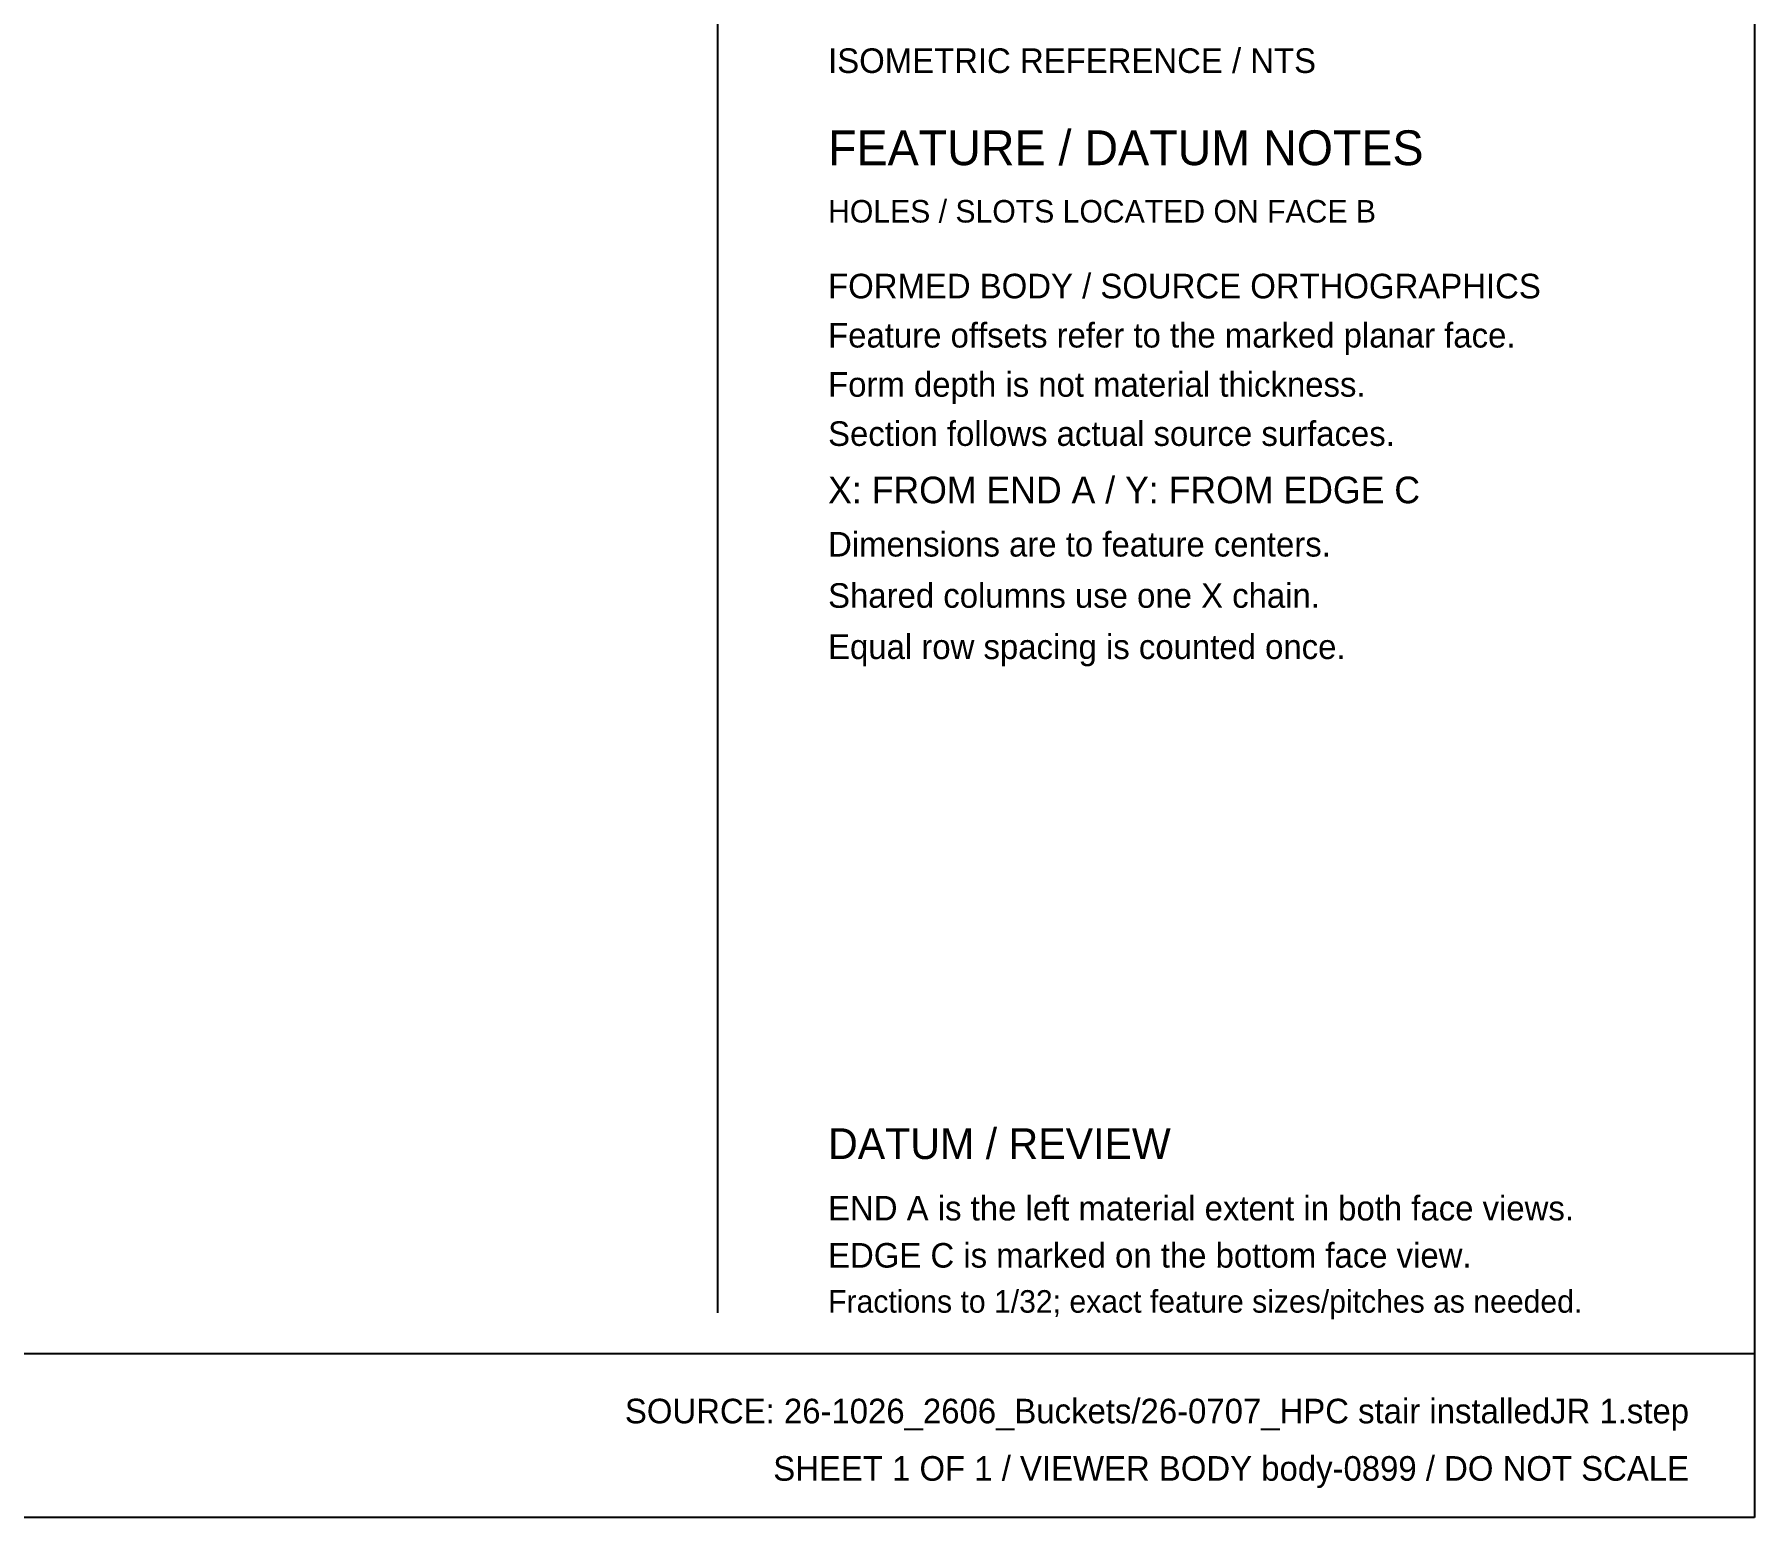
# Model space of a CAD drawing. Header units: inches. Extents: x 21 to 1475, y 21 to 947.
# Drawn here: x 962 to 1475, y 21 to 463 of the extents above; entities that cross this region are included whole.
import ezdxf
from ezdxf.enums import TextEntityAlignment as Align

# ---------------------------------------------------------------- set-up
doc = ezdxf.new("R2010")
doc.units = ezdxf.units.IN
doc.header["$MEASUREMENT"] = 0

msp = doc.modelspace()

# ---------------------------------------------------------------- linework, layer by layer
at = {"layer": 'OUTLINE'}
for p, q in [((1475.22, 947.22), (1475.22, 20.78)), ((1166, 830.5), (1166, 81.89)), ((20.78, 69.67), (1475.22, 69.67)), ((1475.22, 20.78), (20.78, 20.78))]:
    msp.add_line(p, q, dxfattribs=at)

# ---------------------------------------------------------------- texts
at = {"layer": 'ANNOTATION'}
for s, height, p in [('ISOMETRIC REFERENCE / NTS', 7.3333, (1199, 451.61)), ('FEATURE / DATUM NOTES', 10.3889, (1199, 424.11)), ('HOLES / SLOTS LOCATED ON FACE B', 6.7222, (1199, 407)), ('FORMED BODY / SOURCE ORTHOGRAPHICS', 7.3333, (1199, 384.39)), ('Feature offsets refer to the marked planar face.', 7.3333, (1199, 369.72)), ('Form depth is not material thickness.', 7.3333, (1199, 355.06)), ('Section follows actual source surfaces.', 7.3333, (1199, 340.39)), ('X: FROM END A / Y: FROM EDGE C', 7.9444, (1199, 323.28)), ('Dimensions are to feature centers.', 7.3333, (1199, 307.39)), ('Shared columns use one X chain.', 7.3333, (1199, 292.11)), ('Equal row spacing is counted once.', 7.3333, (1199, 276.83)), ('DATUM / REVIEW', 9.1667, (1199, 127.72)), ('END A is the left material extent in both face views.', 7.3333, (1199, 109.39)), ('EDGE C is marked on the bottom face view.', 7.3333, (1199, 95.33)), ('Fractions to 1/32; exact feature sizes/pitches as needed.', 6.7222, (1199, 81.89))]:
    msp.add_text(s, height=height, dxfattribs=at).set_placement(p)
for s, p in [('SOURCE: 26-1026_2606_Buckets/26-0707_HPC stair installedJR 1.step', (1455.67, 48.89)), ('SHEET 1 OF 1 / VIEWER BODY body-0899 / DO NOT SCALE', (1455.67, 31.78))]:
    msp.add_text(s, height=7.3333, dxfattribs=at).set_placement(p, align=Align.RIGHT)

doc.saveas('drawing.dxf')
